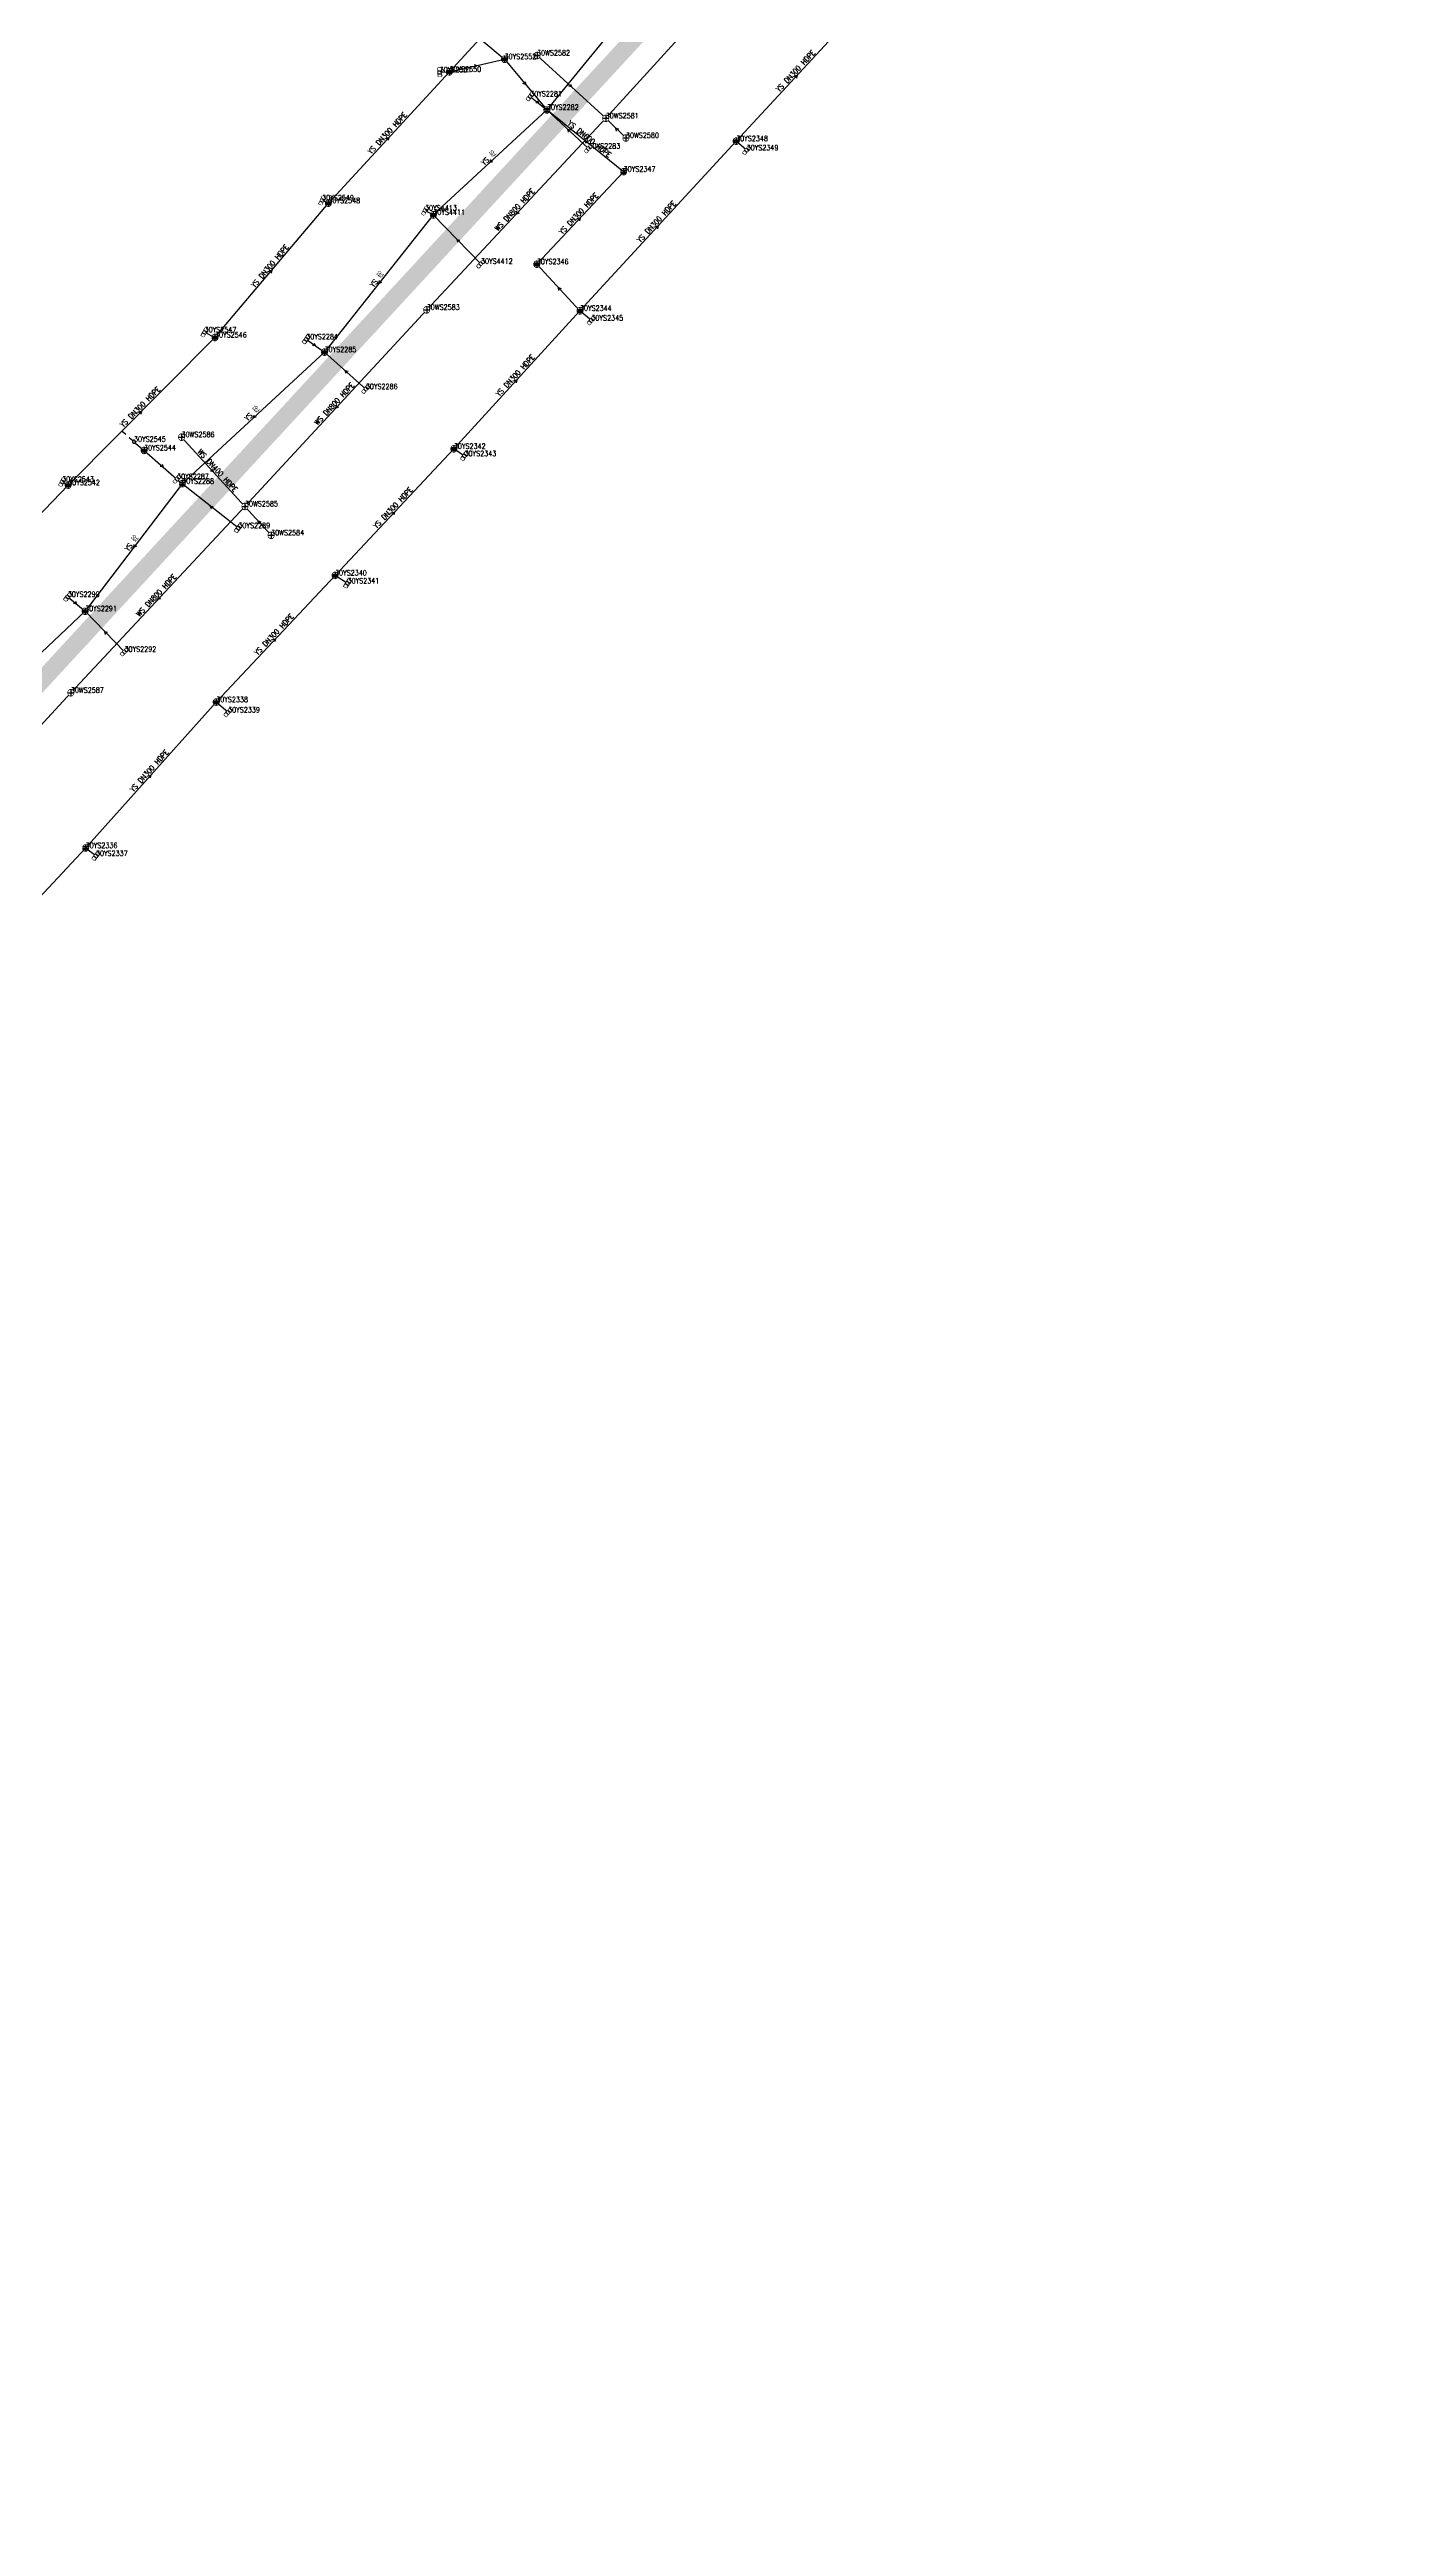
# Model space of a CAD drawing. Extents: x 78813 to 99477, y 2421021 to 2448125.
# Drawn here: x 87373.1 to 87600.9, y 2431635.6 to 2432057.6 of the extents above; entities that cross this region are included whole.
import ezdxf
from ezdxf.enums import TextEntityAlignment as Align

# ---------------------------------------------------------------- set-up
doc = ezdxf.new("R2010")
doc.units = 0
doc.set_wipeout_variables(frame=1)
doc.layers.get('0').update_dxf_attribs({"linetype": 'CONTINUOUS'})
for name, color, linetype in [('DX_WS', 16, 'CONTINUOUS'), ('DX_YS', 42, 'CONTINUOUS'), ('道路', 5, 'CONTINUOUS')]:
    doc.layers.add(name, color=color, linetype=linetype)
for name, color, linetype, true_color in [('WSLINE', 7, 'CONTINUOUS', 0x7f0000), ('YSANNEXE', 7, 'CONTINUOUS', 0xcc9900), ('YSLINE', 7, 'CONTINUOUS', 0xcc9900)]:
    doc.layers.add(name, color=color, linetype=linetype, true_color=true_color)
doc.styles.add('CcNameZT', font='txt.SHX', dxfattribs={"width": 0.8, "bigfont": 'HZTXT.SHX'})
doc.styles.get("Standard").update_dxf_attribs({"font": 'txt.shx', "bigfont": 'hztxt.shx'})

# ---------------------------------------------------------------- blocks, each defined once
blk = doc.blocks.new('PS污水井')
blk.add_lwpolyline([(1, 0), (1, 0.07), (0.99, 0.14), (0.98, 0.21), (0.96, 0.28), (0.94, 0.34), (0.91, 0.41), (0.88, 0.47), (0.85, 0.53), (0.81, 0.59), (0.77, 0.64), (0.72, 0.69), (0.67, 0.74), (0.62, 0.79), (0.56, 0.83), (0.5, 0.87), (0.44, 0.9), (0.37, 0.93), (0.31, 0.95), (0.24, 0.97), (0.17, 0.98), (0.1, 0.99), (0.03, 1), (-0.03, 1), (-0.1, 0.99), (-0.17, 0.98), (-0.24, 0.97), (-0.31, 0.95), (-0.37, 0.93), (-0.44, 0.9), (-0.5, 0.87), (-0.56, 0.83), (-0.62, 0.79), (-0.67, 0.74), (-0.72, 0.69), (-0.77, 0.64), (-0.81, 0.59), (-0.85, 0.53), (-0.88, 0.47), (-0.91, 0.41), (-0.94, 0.34), (-0.96, 0.28), (-0.98, 0.21), (-0.99, 0.14), (-1, 0.07), (-1, 0), (-1, -0.07), (-0.99, -0.14), (-0.98, -0.21), (-0.96, -0.28), (-0.94, -0.34), (-0.91, -0.41), (-0.88, -0.47), (-0.85, -0.53), (-0.81, -0.59), (-0.77, -0.64), (-0.72, -0.69), (-0.67, -0.74), (-0.62, -0.79), (-0.56, -0.83), (-0.5, -0.87), (-0.44, -0.9), (-0.37, -0.93), (-0.31, -0.95), (-0.24, -0.97), (-0.17, -0.98), (-0.1, -0.99), (-0.03, -1), (0.03, -1), (0.1, -0.99), (0.17, -0.98), (0.24, -0.97), (0.31, -0.95), (0.37, -0.93), (0.44, -0.9), (0.5, -0.87), (0.56, -0.83), (0.62, -0.79), (0.67, -0.74), (0.72, -0.69), (0.77, -0.64), (0.81, -0.59), (0.85, -0.53), (0.88, -0.47), (0.91, -0.41), (0.94, -0.34), (0.96, -0.28), (0.98, -0.21), (0.99, -0.14), (1, 0)], close=True)
blk.add_wipeout([(1, 0), (1, 0.07), (0.99, 0.14), (0.98, 0.21), (0.96, 0.28), (0.94, 0.34), (0.91, 0.41), (0.88, 0.47), (0.85, 0.53), (0.81, 0.59), (0.77, 0.64), (0.72, 0.69), (0.67, 0.74), (0.62, 0.79), (0.56, 0.83), (0.5, 0.87), (0.44, 0.9), (0.37, 0.93), (0.31, 0.95), (0.24, 0.97), (0.17, 0.98), (0.1, 0.99), (0.03, 1), (-0.03, 1), (-0.1, 0.99), (-0.17, 0.98), (-0.24, 0.97), (-0.31, 0.95), (-0.37, 0.93), (-0.44, 0.9), (-0.5, 0.87), (-0.56, 0.83), (-0.62, 0.79), (-0.67, 0.74), (-0.72, 0.69), (-0.77, 0.64), (-0.81, 0.59), (-0.85, 0.53), (-0.88, 0.47), (-0.91, 0.41), (-0.94, 0.34), (-0.96, 0.28), (-0.98, 0.21), (-0.99, 0.14), (-1, 0.07), (-1, 0), (-1, -0.07), (-0.99, -0.14), (-0.98, -0.21), (-0.96, -0.28), (-0.94, -0.34), (-0.91, -0.41), (-0.88, -0.47), (-0.85, -0.53), (-0.81, -0.59), (-0.77, -0.64), (-0.72, -0.69), (-0.67, -0.74), (-0.62, -0.79), (-0.56, -0.83), (-0.5, -0.87), (-0.44, -0.9), (-0.37, -0.93), (-0.31, -0.95), (-0.24, -0.97), (-0.17, -0.98), (-0.1, -0.99), (-0.03, -1), (0.03, -1), (0.1, -0.99), (0.17, -0.98), (0.24, -0.97), (0.31, -0.95), (0.37, -0.93), (0.44, -0.9), (0.5, -0.87), (0.56, -0.83), (0.62, -0.79), (0.67, -0.74), (0.72, -0.69), (0.77, -0.64), (0.81, -0.59), (0.85, -0.53), (0.88, -0.47), (0.91, -0.41), (0.94, -0.34), (0.96, -0.28), (0.98, -0.21), (0.99, -0.14)])
for p, q in [((-1, 0), (0, 0)), ((0, 1), (0, 0)), ((0, 0), (0, -1)), ((0, 0), (1, 0))]:
    blk.add_line(p, q)
blk = doc.blocks.new('LX')
for p, q in [((-0.866, 0.5), (0, 0)), ((0, 0), (-0.866, -0.5))]:
    blk.add_line(p, q)
blk = doc.blocks.new('PS雨水井')
blk.add_lwpolyline([(1, 0), (1, 0.07), (0.99, 0.14), (0.98, 0.21), (0.96, 0.28), (0.94, 0.34), (0.91, 0.41), (0.88, 0.47), (0.85, 0.53), (0.81, 0.59), (0.77, 0.64), (0.72, 0.69), (0.67, 0.74), (0.62, 0.79), (0.56, 0.83), (0.5, 0.87), (0.44, 0.9), (0.37, 0.93), (0.31, 0.95), (0.24, 0.97), (0.17, 0.98), (0.1, 0.99), (0.03, 1), (-0.03, 1), (-0.1, 0.99), (-0.17, 0.98), (-0.24, 0.97), (-0.31, 0.95), (-0.37, 0.93), (-0.44, 0.9), (-0.5, 0.87), (-0.56, 0.83), (-0.62, 0.79), (-0.67, 0.74), (-0.72, 0.69), (-0.77, 0.64), (-0.81, 0.59), (-0.85, 0.53), (-0.88, 0.47), (-0.91, 0.41), (-0.94, 0.34), (-0.96, 0.28), (-0.98, 0.21), (-0.99, 0.14), (-1, 0.07), (-1, 0), (-1, -0.07), (-0.99, -0.14), (-0.98, -0.21), (-0.96, -0.28), (-0.94, -0.34), (-0.91, -0.41), (-0.88, -0.47), (-0.85, -0.53), (-0.81, -0.59), (-0.77, -0.64), (-0.72, -0.69), (-0.67, -0.74), (-0.62, -0.79), (-0.56, -0.83), (-0.5, -0.87), (-0.44, -0.9), (-0.37, -0.93), (-0.31, -0.95), (-0.24, -0.97), (-0.17, -0.98), (-0.1, -0.99), (-0.03, -1), (0.03, -1), (0.1, -0.99), (0.17, -0.98), (0.24, -0.97), (0.31, -0.95), (0.37, -0.93), (0.44, -0.9), (0.5, -0.87), (0.56, -0.83), (0.62, -0.79), (0.67, -0.74), (0.72, -0.69), (0.77, -0.64), (0.81, -0.59), (0.85, -0.53), (0.88, -0.47), (0.91, -0.41), (0.94, -0.34), (0.96, -0.28), (0.98, -0.21), (0.99, -0.14), (1, 0)], close=True)
blk.add_wipeout([(1, 0), (1, 0.07), (0.99, 0.14), (0.98, 0.21), (0.96, 0.28), (0.94, 0.34), (0.91, 0.41), (0.88, 0.47), (0.85, 0.53), (0.81, 0.59), (0.77, 0.64), (0.72, 0.69), (0.67, 0.74), (0.62, 0.79), (0.56, 0.83), (0.5, 0.87), (0.44, 0.9), (0.37, 0.93), (0.31, 0.95), (0.24, 0.97), (0.17, 0.98), (0.1, 0.99), (0.03, 1), (-0.03, 1), (-0.1, 0.99), (-0.17, 0.98), (-0.24, 0.97), (-0.31, 0.95), (-0.37, 0.93), (-0.44, 0.9), (-0.5, 0.87), (-0.56, 0.83), (-0.62, 0.79), (-0.67, 0.74), (-0.72, 0.69), (-0.77, 0.64), (-0.81, 0.59), (-0.85, 0.53), (-0.88, 0.47), (-0.91, 0.41), (-0.94, 0.34), (-0.96, 0.28), (-0.98, 0.21), (-0.99, 0.14), (-1, 0.07), (-1, 0), (-1, -0.07), (-0.99, -0.14), (-0.98, -0.21), (-0.96, -0.28), (-0.94, -0.34), (-0.91, -0.41), (-0.88, -0.47), (-0.85, -0.53), (-0.81, -0.59), (-0.77, -0.64), (-0.72, -0.69), (-0.67, -0.74), (-0.62, -0.79), (-0.56, -0.83), (-0.5, -0.87), (-0.44, -0.9), (-0.37, -0.93), (-0.31, -0.95), (-0.24, -0.97), (-0.17, -0.98), (-0.1, -0.99), (-0.03, -1), (0.03, -1), (0.1, -0.99), (0.17, -0.98), (0.24, -0.97), (0.31, -0.95), (0.37, -0.93), (0.44, -0.9), (0.5, -0.87), (0.56, -0.83), (0.62, -0.79), (0.67, -0.74), (0.72, -0.69), (0.77, -0.64), (0.81, -0.59), (0.85, -0.53), (0.88, -0.47), (0.91, -0.41), (0.94, -0.34), (0.96, -0.28), (0.98, -0.21), (0.99, -0.14)])
for p, q in [((-1, 0), (0, 0)), ((-0.88, 0.48), (0, 0.47)), ((0, 1), (0, 0)), ((0, 0.47), (0.88, 0.47)), ((0, 0), (0, -1)), ((0, 0), (1, 0)), ((-0.88, -0.48), (0, -0.48)), ((0, -0.48), (0.88, -0.48))]:
    blk.add_line(p, q)
blk = doc.blocks.new('PS雨篦')
blk.add_lwpolyline([(-1.5, 0.5), (0, 0.5), (1.5, 0.5), (1.5, -0.5), (0, -0.5), (-1.5, -0.5)], close=True)
blk.add_wipeout([(-1.5, 0.5), (0, 0.5), (1.5, 0.5), (1.5, -0.5), (0, -0.5), (-1.5, -0.5)])
for p, q in [((-0.51, -0.5), (-0.51, 0.5)), ((0.49, -0.5), (0.49, 0.5))]:
    blk.add_line(p, q)
blk = doc.blocks.new('PS非普查')
blk.add_lwpolyline([(3.7, 0), (5.3, 0)])
blk.add_wipeout([(0.5, 0), (0.5, 0.03), (0.5, 0.07), (0.49, 0.1), (0.48, 0.14), (0.47, 0.17), (0.46, 0.2), (0.44, 0.23), (0.42, 0.26), (0.4, 0.29), (0.38, 0.32), (0.36, 0.35), (0.33, 0.37), (0.31, 0.39), (0.28, 0.41), (0.25, 0.43), (0.22, 0.45), (0.19, 0.46), (0.15, 0.48), (0.12, 0.49), (0.09, 0.49), (0.05, 0.5), (0.02, 0.5), (-0.02, 0.5), (-0.05, 0.5), (-0.09, 0.49), (-0.12, 0.49), (-0.15, 0.48), (-0.19, 0.46), (-0.22, 0.45), (-0.25, 0.43), (-0.28, 0.41), (-0.31, 0.39), (-0.33, 0.37), (-0.36, 0.35), (-0.38, 0.32), (-0.4, 0.29), (-0.42, 0.26), (-0.44, 0.23), (-0.46, 0.2), (-0.47, 0.17), (-0.48, 0.14), (-0.49, 0.1), (-0.5, 0.07), (-0.5, 0.03), (-0.5, 0), (-0.5, -0.03), (-0.5, -0.07), (-0.49, -0.1), (-0.48, -0.14), (-0.47, -0.17), (-0.46, -0.2), (-0.44, -0.23), (-0.42, -0.26), (-0.4, -0.29), (-0.38, -0.32), (-0.36, -0.35), (-0.33, -0.37), (-0.31, -0.39), (-0.28, -0.41), (-0.25, -0.43), (-0.22, -0.45), (-0.19, -0.46), (-0.15, -0.48), (-0.12, -0.49), (-0.09, -0.49), (-0.05, -0.5), (-0.02, -0.5), (0.02, -0.5), (0.05, -0.5), (0.09, -0.49), (0.12, -0.49), (0.15, -0.48), (0.19, -0.46), (0.22, -0.45), (0.25, -0.43), (0.28, -0.41), (0.31, -0.39), (0.33, -0.37), (0.36, -0.35), (0.38, -0.32), (0.4, -0.29), (0.42, -0.26), (0.44, -0.23), (0.46, -0.2), (0.47, -0.17), (0.48, -0.14), (0.49, -0.1), (0.5, -0.07)])
blk.add_line((0.5, 0), (2.1, 0))
blk.add_lwpolyline([(0.5, 0), (0.5, 0.03), (0.5, 0.07), (0.49, 0.1), (0.48, 0.14), (0.47, 0.17), (0.46, 0.2), (0.44, 0.23), (0.42, 0.26), (0.4, 0.29), (0.38, 0.32), (0.36, 0.35), (0.33, 0.37), (0.31, 0.39), (0.28, 0.41), (0.25, 0.43), (0.22, 0.45), (0.19, 0.46), (0.15, 0.48), (0.12, 0.49), (0.09, 0.49), (0.05, 0.5), (0.02, 0.5), (-0.02, 0.5), (-0.05, 0.5), (-0.09, 0.49), (-0.12, 0.49), (-0.15, 0.48), (-0.19, 0.46), (-0.22, 0.45), (-0.25, 0.43), (-0.28, 0.41), (-0.31, 0.39), (-0.33, 0.37), (-0.36, 0.35), (-0.38, 0.32), (-0.4, 0.29), (-0.42, 0.26), (-0.44, 0.23), (-0.46, 0.2), (-0.47, 0.17), (-0.48, 0.14), (-0.49, 0.1), (-0.5, 0.07), (-0.5, 0.03), (-0.5, 0), (-0.5, -0.03), (-0.5, -0.07), (-0.49, -0.1), (-0.48, -0.14), (-0.47, -0.17), (-0.46, -0.2), (-0.44, -0.23), (-0.42, -0.26), (-0.4, -0.29), (-0.38, -0.32), (-0.36, -0.35), (-0.33, -0.37), (-0.31, -0.39), (-0.28, -0.41), (-0.25, -0.43), (-0.22, -0.45), (-0.19, -0.46), (-0.15, -0.48), (-0.12, -0.49), (-0.09, -0.49), (-0.05, -0.5), (-0.02, -0.5), (0.02, -0.5), (0.05, -0.5), (0.09, -0.49), (0.12, -0.49), (0.15, -0.48), (0.19, -0.46), (0.22, -0.45), (0.25, -0.43), (0.28, -0.41), (0.31, -0.39), (0.33, -0.37), (0.36, -0.35), (0.38, -0.32), (0.4, -0.29), (0.42, -0.26), (0.44, -0.23), (0.46, -0.2), (0.47, -0.17), (0.48, -0.14), (0.49, -0.1), (0.5, -0.07), (0.5, 0)], close=True)
blk = doc.blocks.new('测量点')
h = blk.add_hatch(color=256)
edge = h.paths.add_edge_path()
edge.add_arc((0, 0), 0.5, 0, 360)
blk.add_circle((0, 0), 0.5)
blk = doc.blocks.new('gc01')
h = blk.add_hatch(color=256)
edge = h.paths.add_edge_path()
edge.add_arc((0, 0), 0.5, 0, 360)
edge.add_arc((0, 0), 0.5, 0, 360)
blk.add_circle((0, 0), 0.5)

msp = doc.modelspace()

# ---------------------------------------------------------------- linework, layer by layer
at = {"layer": 'WSLINE'}
for p, q in [((87497.98, 2432078.96), (87467.85, 2432045.86)), ((87456.14, 2432056.57), (87467.85, 2432045.86)), ((87467.85, 2432045.86), (87437.34, 2432013.23)), ((87471.29, 2432042.51), (87467.85, 2432045.86)), ((87437.34, 2432013.23), (87406.36, 2431979.74)), ((87395.55, 2431991.54), (87406.36, 2431979.74)), ((87406.36, 2431979.74), (87376.69, 2431947.99)), ((87410.82, 2431974.82), (87406.36, 2431979.74)), ((87376.69, 2431947.99), (87344.9, 2431913.46))]:
    msp.add_line(p, q, dxfattribs=at)
at = {"layer": 'YSLINE'}
for p, q in [((87444.94, 2432060.69), (87450.6, 2432055.93)), ((87490.07, 2432041.97), (87510.86, 2432064.4)), ((87420.58, 2432031.41), (87441.2, 2432053.78)), ((87439.55, 2432053.7), (87441.2, 2432053.78)), ((87441.2, 2432053.78), (87450.6, 2432055.93)), ((87454.97, 2432049.6), (87457.82, 2432047.29)), ((87457.82, 2432047.29), (87438.46, 2432029.42)), ((87464.9, 2432040.7), (87457.82, 2432047.29)), ((87491.86, 2432040.41), (87490.07, 2432041.97)), ((87456.1, 2432021.01), (87470.9, 2432036.77)), ((87401.25, 2432008.52), (87420.58, 2432031.41)), ((87419.51, 2432031.89), (87420.58, 2432031.41)), ((87437.05, 2432030.14), (87438.46, 2432029.42)), ((87446.58, 2432021.06), (87438.46, 2432029.42)), ((87463.45, 2432013.06), (87456.1, 2432021.01)), ((87441.96, 2431989.55), (87463.45, 2432013.06)), ((87465.4, 2432011.4), (87463.45, 2432013.06)), ((87399.48, 2432009.4), (87401.25, 2432008.52)), ((87416.8, 2432008.21), (87419.92, 2432006.02)), ((87426.96, 2431999.73), (87419.92, 2432006.02)), ((87387.45, 2431990.76), (87389.17, 2431989.28)), ((87421.71, 2431967.98), (87441.96, 2431989.55)), ((87443.77, 2431988.31), (87441.96, 2431989.55)), ((87355.12, 2431961.41), (87376.23, 2431983.37)), ((87375.2, 2431983.91), (87376.23, 2431983.37)), ((87395.68, 2431983.61), (87379.12, 2431961.88)), ((87394.8, 2431984.4), (87395.68, 2431983.61)), ((87401.46, 2431946.4), (87421.71, 2431967.98)), ((87423.84, 2431966.62), (87421.71, 2431967.98)), ((87376.17, 2431964.32), (87379.12, 2431961.88)), ((87385.83, 2431954.98), (87379.12, 2431961.88)), ((87403.49, 2431944.63), (87401.46, 2431946.4)), ((87358.17, 2431899.01), (87379.21, 2431921.54)), ((87380.96, 2431920.18), (87379.21, 2431921.54))]:
    msp.add_line(p, q, dxfattribs=at)

# ---------------------------------------------------------------- block references
at = {"layer": 'DX_WS', "yscale": 0.5, "zscale": 0.5}
for p, xscale, rotation in [((87462, 2432051.21), 0.4999999999256761, 317.4186185119841), ((87452.6, 2432029.54), 0.5000000000041096, 226.8912868717683), ((87421.85, 2431996.48), 0.5000000000745004, 227.4642446757911), ((87400.96, 2431985.64), 0.4999999999082261, 312.2619983557805), ((87391.53, 2431963.86), 0.5000000000041096, 226.8912868717683)]:
    msp.add_blockref('LX', p, dxfattribs=dict(at, xscale=xscale, rotation=rotation))
at = {"layer": 'YSANNEXE'}
for p, xscale, yscale, zscale, rotation in [((87445.9, 2432054.86), 0.5000000000037356, 0.5, 0.5, 13.17802929055705), ((87500.47, 2432053.19), 0.5000000000658894, 0.5, 0.5, 46.98253920664027), ((87461.36, 2432043.99), 0.5000000000109518, 0.5, 0.5, 136.9369130337061), ((87430.89, 2432042.6), 0.4999999998621667, 0.5, 0.5, 47.55549698130921), ((87448.14, 2432038.35), 0.5000000001499065, 0.5, 0.5, 222.8805823236734), ((87463.5, 2432028.89), 0.5000000000658894, 0.5, 0.5, 46.98253920664027), ((87476.76, 2432027.52), 0.4999999998621667, 0.5, 0.5, 47.55549698130921), ((87442.52, 2432025.24), 0.4999999998732122, 0.5, 0.5, 134.0721240755114), ((87410.92, 2432019.97), 0.5000000000087907, 0.5, 0.5, 49.84732817702908), ((87429.19, 2432017.72), 0.5000000000003901, 0.5000000000003901, 0.5000000000003901, 231.4749492322617), ((87459.77, 2432017.04), 0.4999999998945014, 0.5, 0.5, 132.9262084811088), ((87423.44, 2432002.88), 0.4999999998782457, 0.5, 0.5, 138.082828643291), ((87452.71, 2432001.31), 0.4999999998621667, 0.5, 0.5, 47.55549698130921), ((87388.74, 2431995.94), 0.499999999860744, 0.5, 0.5, 45.26366580035281), ((87407.8, 2431994.81), 0.5000000001499065, 0.5, 0.5, 222.8805823236734), ((87400.46, 2431979.82), 0.5000000001004719, 0.5, 0.5, 141.5205753820998), ((87431.84, 2431978.77), 0.5000000000658894, 0.5, 0.5, 46.98253920664027), ((87387.4, 2431972.75), 0.4999999998661996, 0.5, 0.5, 232.6208648115304), ((87382.48, 2431958.43), 0.4999999998732122, 0.5, 0.5, 134.0721240755114), ((87411.58, 2431957.19), 0.5000000000658894, 0.5, 0.5, 46.98253920664027), ((87390.33, 2431933.97), 0.5000000000436156, 0.5, 0.5, 48.12845479608112)]:
    msp.add_blockref('LX', p, dxfattribs=dict(at, xscale=xscale, yscale=yscale, zscale=zscale, rotation=rotation))

# ---------------------------------------------------------------- texts
at = {"layer": 'DX_WS', "style": 'CcNameZT', "width": 0.8}
for s, rotation, p in [(' WS DN800 HDPE', 46.9239, (87452.41, 2432029.71, -0.37)), (' WS DN800 HDPE', 47.2315, (87421.67, 2431996.65, -0.27)), (' WS DN400 HDPE', 312.4904, (87401.14, 2431985.81, 0.05)), (' WS DN800 HDPE', 46.9377, (87391.34, 2431964.03, -0.41))]:
    msp.add_text(s, height=0.9, rotation=rotation, dxfattribs=at).set_placement(p, align=Align.CENTER)
at = {"layer": 'DX_YS', "style": 'CcNameZT', "width": 0.8}
for s, rotation, p in [(' YS DN300 HDPE', 47.1837, (87500.28, 2432053.36, 2.56)), (' YS DN300 HDPE', 47.3231, (87430.71, 2432042.77, 2.8)), (' YS 砼', 42.7115, (87447.97, 2432038.54, 1.1)), (' YS DN300 HDPE', 46.7936, (87463.32, 2432029.06, 2.49)), (' YS DN300 HDPE', 47.3521, (87476.58, 2432027.69, 2.48)), (' YS DN300 HDPE', 49.8318, (87410.73, 2432020.13, 2.59)), (' YS 砼', 51.6133, (87428.99, 2432017.87, 1.04)), (' YS DN300 HDPE', 47.5845, (87452.52, 2432001.48, 2.47)), (' YS 砼', 42.7575, (87407.63, 2431995, 1.18)), (' YS DN300 HDPE', 46.8009, (87431.66, 2431978.94, 2.5)), (' YS 砼', 52.6813, (87387.2, 2431972.9, 1.07)), (' YS DN300 HDPE', 46.8207, (87411.4, 2431957.36, 2.6)), (' YS DN300 HDPE', 48.1798, (87390.15, 2431934.13, 2.67))]:
    msp.add_text(s, height=0.9, rotation=rotation, dxfattribs=at).set_placement(p, align=Align.CENTER)

# ---------------------------------------------------------------- next in the draw order: block references
at = {"layer": 'DX_WS', "xscale": 0.5, "yscale": 0.5, "zscale": 0.5}
for p in [(87456.14, 2432056.57, 0.27), (87467.85, 2432045.86, -0.37), (87471.29, 2432042.51, 0.16), (87437.34, 2432013.23, -0.27), (87395.55, 2431991.54, 0.05), (87406.36, 2431979.74, -0.41), (87410.82, 2431974.82, 0.07), (87376.69, 2431947.99, -0.49)]:
    msp.add_blockref('PS污水井', p, dxfattribs=at)
at = {"layer": 'DX_YS', "yscale": 0.5, "zscale": 0.5}
for p, xscale, rotation in [((87446.58, 2432021.06, 2.94), 0.5000000000760461, 44.21765193526507), ((87426.96, 2431999.73, 2.77), 0.4999999998430795, 48.191021197485), ((87443.77, 2431988.31, 2.48), 0.500000000105299, 55.54129708931783), ((87423.84, 2431966.62, 2.55), 0.5000000001258297, 57.48009866395279), ((87385.83, 2431954.98, 2.89), 0.500000000150846, 44.21298488977204)]:
    msp.add_blockref('PS雨篦', p, dxfattribs=dict(at, xscale=xscale, rotation=rotation))
at = {"layer": 'DX_YS', "xscale": 0.5, "yscale": 0.5, "zscale": 0.5}
msp.add_blockref('PS雨水井', (87456.1, 2432021.01, 2.49), dxfattribs=at)

# ---------------------------------------------------------------- next in the draw order: linework, layer by layer
at = {"layer": 'YSLINE'}
for p, q in [((87441.2, 2432053.78), (87462.52, 2432077.09)), ((87479.27, 2432073.65), (87457.82, 2432047.29)), ((87450.6, 2432055.93), (87457.82, 2432047.29)), ((87470.9, 2432036.77), (87457.82, 2432047.29)), ((87463.45, 2432013.06), (87490.07, 2432041.97)), ((87438.46, 2432029.42), (87419.92, 2432006.02)), ((87376.23, 2431983.37), (87401.25, 2432008.52)), ((87419.92, 2432006.02), (87395.68, 2431983.61)), ((87389.17, 2431989.28), (87395.68, 2431983.61)), ((87405.24, 2431976.04), (87395.68, 2431983.61)), ((87379.12, 2431961.88), (87356.16, 2431940.21)), ((87379.21, 2431921.54), (87401.46, 2431946.4))]:
    msp.add_line(p, q, dxfattribs=at)

# ---------------------------------------------------------------- next in the draw order: block references
at = {"layer": 'DX_WS', "yscale": 0.5, "zscale": 0.5}
for p, xscale, rotation in [((87469.57, 2432044.18), 0.5000000001550294, 135.7909974270936), ((87408.59, 2431977.28), 0.4999999999314776, 132.353250683177)]:
    msp.add_blockref('LX', p, dxfattribs=dict(at, xscale=xscale, rotation=rotation))
at = {"layer": 'DX_YS', "xscale": 0.5, "yscale": 0.5, "zscale": 0.5}
for p in [(87441.96, 2431989.55, 2.47), (87421.71, 2431967.98, 2.5)]:
    msp.add_blockref('PS雨水井', p, dxfattribs=at)

# ---------------------------------------------------------------- next in the draw order: texts
at = {"layer": 'DX_WS', "style": 'CcNameZT', "width": 0.8}
for s, p in [('30WS2582', (87456.14, 2432056.57, 0.27)), ('30WS2581', (87467.85, 2432045.86, -0.37)), ('30WS2580', (87471.29, 2432042.51, 0.16)), ('30WS2583', (87437.34, 2432013.23, -0.27)), ('30WS2586', (87395.55, 2431991.54, 0.05)), ('30WS2585', (87406.36, 2431979.74, -0.41)), ('30WS2584', (87410.82, 2431974.82, 0.07)), ('30WS2587', (87376.69, 2431947.99, -0.49))]:
    msp.add_text(s, height=0.9, dxfattribs=at).set_placement(p)
at = {"layer": 'DX_YS', "width": 0.8}
for s, p in [('30YS4412', (87446.58, 2432021.06, 2.94)), ('30YS2346', (87456.1, 2432021.01, 2.49)), ('30YS2286', (87426.96, 2431999.73, 2.77)), ('30YS2292', (87385.83, 2431954.98, 2.89))]:
    msp.add_text(s, height=0.9, dxfattribs=at).set_placement(p)

# ---------------------------------------------------------------- next in the draw order: block references
at = {"layer": 'DX_YS', "xscale": 0.5, "yscale": 0.5, "zscale": 0.5}
for p in [(87450.6, 2432055.93, 0.93), (87441.2, 2432053.78, 2.72), (87457.82, 2432047.29, 1.1), (87470.9, 2432036.77, 1.26), (87420.58, 2432031.41, 2.8), (87438.46, 2432029.42, 1.04), (87463.45, 2432013.06, 2.48), (87401.25, 2432008.52, 2.59), (87419.92, 2432006.02, 1.18), (87376.23, 2431983.37, 2.82), (87395.68, 2431983.61, 1.07), (87379.12, 2431961.88, 0.97), (87401.46, 2431946.4, 2.6), (87379.21, 2431921.54, 2.67)]:
    msp.add_blockref('PS雨水井', p, dxfattribs=at)
at = {"layer": 'DX_YS', "yscale": 0.5, "zscale": 0.5}
for name, p, xscale, rotation in [('PS雨篦', (87464.9, 2432040.7, 2.85), 0.5000000001135518, 47.0681156367965), ('PS雨篦', (87491.86, 2432040.41, 2.55), 0.4999999998352515, 48.9187162155408), ('PS非普查', (87387.45, 2431990.76, 2.03), 0.5000000000997159, 139.2377089155872), ('PS雨篦', (87405.24, 2431976.04, 2.74), 0.500000000090564, 51.61547012354306)]:
    msp.add_blockref(name, p, dxfattribs=dict(at, xscale=xscale, rotation=rotation))

# ---------------------------------------------------------------- next in the draw order: texts
at = {"layer": 'DX_YS', "width": 0.8}
for s, p in [('30YS2342', (87441.96, 2431989.55, 2.47)), ('30YS2343', (87443.77, 2431988.31, 2.48)), ('30YS2340', (87421.71, 2431967.98, 2.5)), ('30YS2341', (87423.84, 2431966.62, 2.55))]:
    msp.add_text(s, height=0.9, dxfattribs=at).set_placement(p)

# ---------------------------------------------------------------- next in the draw order: block references
at = {"layer": 'DX_YS', "yscale": 0.5, "zscale": 0.5}
for p, xscale, rotation in [((87439.55, 2432053.7, 3.67), 0.5000000001784921, 272.8693077099748), ((87454.97, 2432049.6, 2.79), 0.5000000000749034, 230.9008342728192), ((87419.51, 2432031.89, 3.08), 0.5000000000161727, 246.0078189639242), ((87437.05, 2432030.14, 2.77), 0.4999999998238171, 242.8345902045286), ((87399.48, 2432009.4, 3.32), 0.4999999999259509, 243.6163049595486), ((87465.4, 2432011.4, 2.4), 0.4999999999306045, 49.52976120585316), ((87416.8, 2432008.21, 2.87), 0.5000000001094547, 234.9833375222516), ((87375.2, 2431983.91, 2.96), 0.4999999999411136, 242.1104269045286), ((87394.8, 2431984.4, 3.04), 0.5000000000819483, 228.4186243336017), ((87376.17, 2431964.32, 2.91), 0.5000000000411002, 230.4643919919052), ((87403.49, 2431944.63, 2.57), 0.5000000001135303, 49.09848838847444), ((87380.96, 2431920.18, 2.75), 0.4999999998826903, 52.27036760932814)]:
    msp.add_blockref('PS雨篦', p, dxfattribs=dict(at, xscale=xscale, rotation=rotation))
at = {"layer": 'DX_YS', "xscale": 0.5, "yscale": 0.5, "zscale": 0.5}
for p in [(87490.07, 2432041.97, 2.56), (87389.17, 2431989.28, 1.2)]:
    msp.add_blockref('PS雨水井', p, dxfattribs=at)
at = {"layer": 'YSANNEXE', "xscale": 0.5000000000554489, "yscale": 0.5, "zscale": 0.5, "rotation": 140.9476175954953}
msp.add_blockref('LX', (87464.36, 2432042.03), dxfattribs=at)

# ---------------------------------------------------------------- next in the draw order: texts
at = {"layer": 'DX_YS', "width": 0.8}
for s, p in [('30YS2552', (87450.6, 2432055.93, 0.93)), ('30YS2282', (87457.82, 2432047.29, 1.1)), ('30YS2283', (87464.9, 2432040.7, 2.85)), ('30YS2347', (87470.9, 2432036.77, 1.26)), ('30YS2285', (87419.92, 2432006.02, 1.18)), ('30YS2289', (87405.24, 2431976.04, 2.74)), ('30YS2291', (87379.12, 2431961.88, 0.97))]:
    msp.add_text(s, height=0.9, dxfattribs=at).set_placement(p)
at = {"layer": 'DX_YS', "style": 'CcNameZT', "width": 0.8}
for s, rotation, p in [(' YS DN600 HDPE', 321.2059, (87464.52, 2432042.22, 1.26)), (' YS DN300 HDPE', 45.1473, (87388.56, 2431996.12, 2.82))]:
    msp.add_text(s, height=0.9, rotation=rotation, dxfattribs=at).set_placement(p, align=Align.CENTER)

# ---------------------------------------------------------------- next in the draw order: linework, layer by layer
at = {"layer": '道路', "const_width": 3, "flags": 128}
msp.add_lwpolyline([(86043.08, 2430511), (87834.5, 2432451.31)], dxfattribs=at)

# ---------------------------------------------------------------- next in the draw order: block references
at = {"layer": 'DX_YS', "xscale": 0.5, "yscale": 0.5, "zscale": 0.5}
for name, p in [('测量点', (87441.2, 2432053.78, 2.7)), ('gc01', (87441.2, 2432053.78, 2.7)), ('测量点', (87463.45, 2432013.06, 2.7)), ('gc01', (87463.45, 2432013.06, 2.7))]:
    msp.add_blockref(name, p, dxfattribs=at)
at = {"layer": 'YSANNEXE'}
for p, xscale, yscale, zscale, rotation in [((87454.21, 2432051.61), 0.5000000000052819, 0.5, 0.5, 309.9701671646867), ((87456.4, 2432048.44), 0.4999999999499777, 0.5, 0.5, 320.8563652809367), ((87418.36, 2432007.12), 0.4999999998915902, 0.5, 0.5, 324.8670698563976), ((87392.43, 2431986.44), 0.5000000001204519, 0.5, 0.5, 319.1374918729616), ((87377.64, 2431963.1), 0.5000000000007491, 0.5000000000007491, 0.5000000000007491, 320.2834074789125)]:
    msp.add_blockref('LX', p, dxfattribs=dict(at, xscale=xscale, yscale=yscale, zscale=zscale, rotation=rotation))

# ---------------------------------------------------------------- next in the draw order: texts
at = {"layer": 'DX_YS', "width": 0.8}
for s, p in [('30YS2551', (87439.55, 2432053.7, 3.67)), ('30YS2550', (87441.2, 2432053.78, 2.72)), ('30YS2281', (87454.97, 2432049.6, 2.79)), ('30YS2348', (87490.07, 2432041.97, 2.56)), ('30YS2349', (87491.86, 2432040.41, 2.55)), ('30YS2549', (87419.51, 2432031.89, 3.08)), ('30YS2548', (87420.58, 2432031.41, 2.8)), ('30YS4413', (87437.05, 2432030.14, 2.77)), ('30YS4411', (87438.46, 2432029.42, 1.04)), ('30YS2547', (87399.48, 2432009.4, 3.32)), ('30YS2344', (87463.45, 2432013.06, 2.48)), ('30YS2345', (87465.4, 2432011.4, 2.4)), ('30YS2546', (87401.25, 2432008.52, 2.59)), ('30YS2284', (87416.8, 2432008.21, 2.87)), ('30YS2545', (87387.45, 2431990.76, 2.03)), ('30YS2544', (87389.17, 2431989.28, 1.2)), ('30YS2543', (87375.2, 2431983.91, 2.96)), ('30YS2287', (87394.8, 2431984.4, 3.04)), ('30YS2542', (87376.23, 2431983.37, 2.82)), ('30YS2288', (87395.68, 2431983.61, 1.07)), ('30YS2290', (87376.17, 2431964.32, 2.91)), ('30YS2338', (87401.46, 2431946.4, 2.6)), ('30YS2339', (87403.49, 2431944.63, 2.57)), ('30YS2336', (87379.21, 2431921.54, 2.67)), ('30YS2337', (87380.96, 2431920.18, 2.75))]:
    msp.add_text(s, height=0.9, dxfattribs=at).set_placement(p)

doc.saveas('drawing.dxf')
